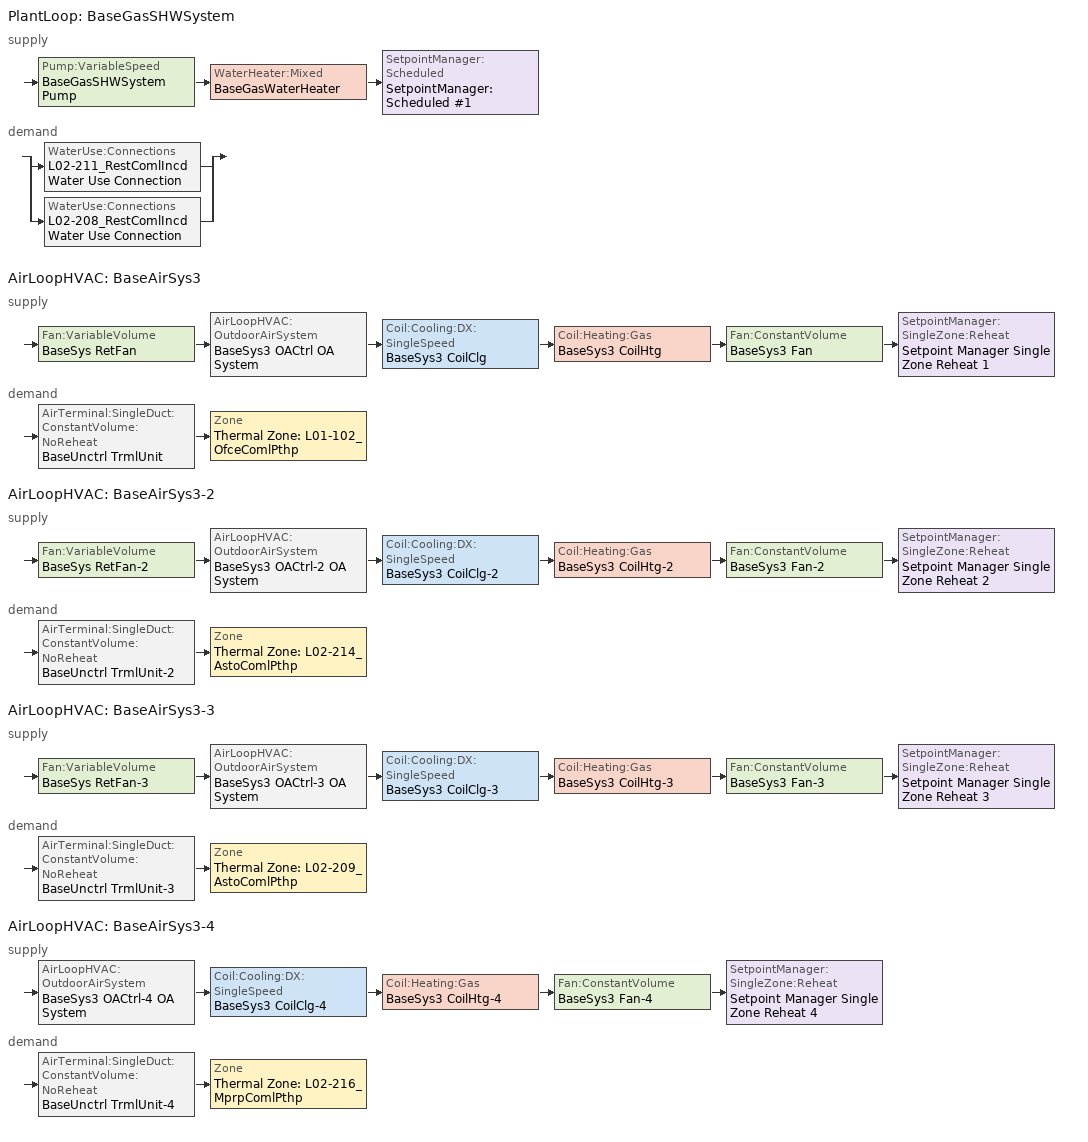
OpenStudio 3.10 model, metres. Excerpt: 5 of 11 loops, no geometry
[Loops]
PlantLoop 'BaseGasSHWSystem'
 supply: Pump:VariableSpeed 'BaseGasSHWSystem Pump' > WaterHeater:Mixed 'BaseGasWaterHeater' > SetpointManager:Scheduled 'SetpointManager:Scheduled #1'
 demand: split
  | WaterUse:Connections 'L02-211_RestComlIncd Water Use Connection'
  | WaterUse:Connections 'L02-208_RestComlIncd Water Use Connection'
AirLoopHVAC 'BaseAirSys3'
 supply: Fan:VariableVolume 'BaseSys RetFan' > AirLoopHVAC:OutdoorAirSystem 'BaseSys3 OACtrl OA System' > Coil:Cooling:DX:SingleSpeed 'BaseSys3 CoilClg' > Coil:Heating:Gas 'BaseSys3 CoilHtg' > Fan:ConstantVolume 'BaseSys3 Fan' > SetpointManager:SingleZone:Reheat 'Setpoint Manager Single Zone Reheat 1'
 demand: AirTerminal:SingleDuct:ConstantVolume:NoReheat 'BaseUnctrl TrmlUnit' > Zone 'Thermal Zone: L01-102_OfceComlPthp'
AirLoopHVAC 'BaseAirSys3-2'
 supply: Fan:VariableVolume 'BaseSys RetFan-2' > AirLoopHVAC:OutdoorAirSystem 'BaseSys3 OACtrl-2 OA System' > Coil:Cooling:DX:SingleSpeed 'BaseSys3 CoilClg-2' > Coil:Heating:Gas 'BaseSys3 CoilHtg-2' > Fan:ConstantVolume 'BaseSys3 Fan-2' > SetpointManager:SingleZone:Reheat 'Setpoint Manager Single Zone Reheat 2'
 demand: AirTerminal:SingleDuct:ConstantVolume:NoReheat 'BaseUnctrl TrmlUnit-2' > Zone 'Thermal Zone: L02-214_AstoComlPthp'
AirLoopHVAC 'BaseAirSys3-3'
 supply: Fan:VariableVolume 'BaseSys RetFan-3' > AirLoopHVAC:OutdoorAirSystem 'BaseSys3 OACtrl-3 OA System' > Coil:Cooling:DX:SingleSpeed 'BaseSys3 CoilClg-3' > Coil:Heating:Gas 'BaseSys3 CoilHtg-3' > Fan:ConstantVolume 'BaseSys3 Fan-3' > SetpointManager:SingleZone:Reheat 'Setpoint Manager Single Zone Reheat 3'
 demand: AirTerminal:SingleDuct:ConstantVolume:NoReheat 'BaseUnctrl TrmlUnit-3' > Zone 'Thermal Zone: L02-209_AstoComlPthp'
AirLoopHVAC 'BaseAirSys3-4'
 supply: AirLoopHVAC:OutdoorAirSystem 'BaseSys3 OACtrl-4 OA System' > Coil:Cooling:DX:SingleSpeed 'BaseSys3 CoilClg-4' > Coil:Heating:Gas 'BaseSys3 CoilHtg-4' > Fan:ConstantVolume 'BaseSys3 Fan-4' > SetpointManager:SingleZone:Reheat 'Setpoint Manager Single Zone Reheat 4'
 demand: AirTerminal:SingleDuct:ConstantVolume:NoReheat 'BaseUnctrl TrmlUnit-4' > Zone 'Thermal Zone: L02-216_MprpComlPthp'
[Sizing:Zone] Zone Cooling Design Supply Air Temperature Input Method=TemperatureDifference; Zone Cooling Design Supply Air Temperature {C}=14; Zone Cooling Design Supply Air Temperature Difference {deltaC}=11.1111; Zone Heating Design Supply Air Temperature Input Method=TemperatureDifference; Zone Heating Design Supply Air Temperature {C}=40; Zone Heating Design Supply Air Temperature Difference {deltaC}=11.1111; Zone Cooling Design Supply Air Humidity Ratio {kg-H2O/kg-air}=0.0085; Zone Heating Design Supply Air Humidity Ratio {kg-H2O/kg-air}=0.008; Zone Heating Sizing Factor=1; Zone Cooling Sizing Factor=1; Cooling Design Air Flow Method=DesignDay; Cooling Minimum Air Flow per Zone Floor Area {m3/s-m2}=0; Cooling Minimum Air Flow {m3/s}=0; Cooling Minimum Air Flow Fraction=0; Heating Design Air Flow Method=DesignDay; Heating Maximum Air Flow per Zone Floor Area {m3/s-m2}=0; Heating Maximum Air Flow {m3/s}=0; Heating Maximum Air Flow Fraction=0; Account for Dedicated Outdoor Air System=No; Dedicated Outdoor Air System Control Strategy=NeutralSupplyAir; Dedicated Outdoor Air Low Setpoint Temperature for Design {C}=autosize; Dedicated Outdoor Air High Setpoint Temperature for Design {C}=autosize; Zone Load Sizing Method=Sensible Load Only No Latent Load; Zone Latent Cooling Design Supply Air Humidity Ratio Input Method=HumidityRatioDifference; Zone Cooling Design Supply Air Humidity Ratio Difference {kgWater/kgDryAir}=0.005; Zone Latent Heating Design Supply Air Humidity Ratio Input Method=HumidityRatioDifference; Zone Humidification Design Supply Air Humidity Ratio Difference {kgWater/kgDryAir}=0.005; Sizing Option=Coincident
Thermal Zone: L01-102_OfceComlPthp; Thermal Zone: L02-214_AstoComlPthp; Thermal Zone: L02-209_AstoComlPthp; Thermal Zone: L02-216_MprpComlPthp
[Zone equipment]
Thermal Zone: L01-102_OfceComlPthp: BaseUnctrl TrmlUnit
Thermal Zone: L02-214_AstoComlPthp: BaseUnctrl TrmlUnit-2
Thermal Zone: L02-209_AstoComlPthp: BaseUnctrl TrmlUnit-3
Thermal Zone: L02-216_MprpComlPthp: BaseUnctrl TrmlUnit-4
[PlantLoop]
BaseGasSHWSystem: Glycol Concentration=0; Plant Loop Volume {m3}=Autocalculate; Load Distribution Scheme=Optimal
[Sizing:Plant]
BaseGasSHWSystem: Loop Type=Heating; Design Loop Exit Temperature {C}=48.8889; Loop Design Temperature Difference {deltaC}=36.1111; Sizing Option=NonCoincident; Zone Timesteps in Averaging Window=1; Coincident Sizing Factor Mode=None
[WaterHeater:Mixed]
BaseGasWaterHeater: Tank Volume {m3}=0.113562; Setpoint Temperature Schedule=BaseGasWaterHeater Setpoint Temp; Deadband Temperature Difference {deltaC}=2; Maximum Temperature Limit {C}=82.22; Heater Control Type=Cycle; Heater Maximum Capacity {W}=8880.61; Heater Fuel Type=NaturalGas; Heater Thermal Efficiency=0.8; Off Cycle Parasitic Fuel Consumption Rate {W}=0; Off Cycle Parasitic Fuel Type=NaturalGas; Off Cycle Parasitic Heat Fraction to Tank=0.8; On Cycle Parasitic Fuel Consumption Rate {W}=0; On Cycle Parasitic Fuel Type=NaturalGas; Ambient Temperature Indicator=Schedule; Ambient Temperature Schedule=BaseGasWaterHeater Ambient Temperature; Off Cycle Loss Coefficient to Ambient Temperature {W/K}=5.4783; On Cycle Loss Coefficient to Ambient Temperature {W/K}=5.4783; Use Side Effectiveness=1; Source Side Effectiveness=1; Use Side Design Flow Rate {m3/s}=autosize; Source Side Design Flow Rate {m3/s}=autosize; Indirect Water Heating Recovery Time {hr}=1.5; Source Side Flow Control Mode=IndirectHeatPrimarySetpoint
[WaterHeater:Sizing]
BaseGasWaterHeater: Design Mode=PeakDraw; Time Storage Can Meet Peak Draw {hr}=0.538503; Time for Tank Recovery {hr}=0; Nominal Tank Volume for Autosizing Plant Connections {m3}=1
[Pump:VariableSpeed]
BaseGasSHWSystem Pump: Rated Pump Head {Pa}=0; Pump Control Type=Intermittent; Skin Loss Radiative Fraction=0.5; Design Power Sizing Method=PowerPerFlowPerPressure; Design Electric Power per Unit Flow Rate {W/(m3/s)}=348701.1; Design Shaft Power per Unit Flow Rate per Unit Head {W-s/m3-Pa}=1.28205; Design Minimum Flow Rate Fraction=0
[SetpointManager:Scheduled]
SetpointManager:Scheduled #1: Control Variable=Temperature; Schedule=BaseGasSHWSystem Supply Temp Schedule; Setpoint Node or NodeList=BaseGasSHWSystem Supply Mixer Outlet Node
[WaterUse:Connections] Drain Water Heat Exchanger Type=None; Drain Water Heat Exchanger Destination=Plant
Name | Water Use Equipment Name 1
L02-211_RestComlIncd Water Use Connection | L02-211_RestComlIncd Water Use Equipment
L02-208_RestComlIncd Water Use Connection | L02-208_RestComlIncd Water Use Equipment
[WaterUse:Equipment:Definition]
Name | Peak Flow Rate {m3/s} | Target Temperature Schedule
L02-211_RestComlIncd Water Use Definition | 9.24403e-06 | L02-211_RestComlIncd Target SHW Temp
L02-208_RestComlIncd Water Use Definition | 1.26635e-06 | L02-208_RestComlIncd Target SHW Temp
[WaterUse:Equipment] Flow Rate Fraction Schedule=GLBHSHW
Name | Water Use Equipment Definition
L02-211_RestComlIncd Water Use Equipment | L02-211_RestComlIncd Water Use Definition
L02-208_RestComlIncd Water Use Equipment | L02-208_RestComlIncd Water Use Definition
[AirLoopHVAC] Availability Schedule=GLBHHVAC
Name | Design Supply Air Flow Rate {m3/s} | Design Return Air Flow Fraction of Supply Air Flow
BaseAirSys3 | 0.491963 | 0.912615
BaseAirSys3-2 | 0.172609 | 0.9
BaseAirSys3-3 | 0.148366 | 0.9
BaseAirSys3-4 | 0.193948 | 1
[Sizing:System] Central Heating Maximum System Air Flow Ratio=1; Preheat Design Temperature {C}=10; Preheat Design Humidity Ratio {kg-H2O/kg-Air}=0; Precool Design Temperature {C}=5.68434e-14; Precool Design Humidity Ratio {kg-H2O/kg-Air}=0; Central Cooling Design Supply Air Temperature {C}=12.7778; Central Heating Design Supply Air Temperature {C}=32.2222; Sizing Option=NonCoincident; 100% Outdoor Air in Cooling=No; 100% Outdoor Air in Heating=No; Central Cooling Design Supply Air Humidity Ratio {kg-H2O/kg-Air}=0.0085; Central Heating Design Supply Air Humidity Ratio {kg-H2O/kg-Air}=0.008; Zone Maximum Outdoor Air Fraction=1; Cooling Supply Air Flow Rate Per Floor Area {m3/s-m2}=0.00996765; Cooling Fraction of Autosized Cooling Supply Air Flow Rate=1; Cooling Supply Air Flow Rate Per Unit Cooling Capacity {m3/s-W}=3.94755e-05; Heating Supply Air Flow Rate Per Floor Area {m3/s-m2}=0.00996765; Heating Fraction of Autosized Heating Supply Air Flow Rate=1; Heating Fraction of Autosized Cooling Supply Air Flow Rate=1; Heating Supply Air Flow Rate Per Unit Heating Capacity {m3/s-W}=3.15882e-05; Cooling Design Capacity Method=CoolingDesignCapacity; Cooling Design Capacity {W}=autosize; Cooling Design Capacity Per Floor Area {W/m2}=234.7; Fraction of Autosized Cooling Design Capacity=1; Heating Design Capacity Method=HeatingDesignCapacity; Heating Design Capacity {W}=autosize; Heating Design Capacity Per Floor Area {W/m2}=157; Fraction of Autosized Heating Design Capacity=1; Central Cooling Capacity Control Method=OnOff; Occupant Diversity=autosize
BaseAirSys3; BaseAirSys3-2; BaseAirSys3-3; BaseAirSys3-4
[Fan:ConstantVolume] Availability Schedule=Always On Discrete; Fan Total Efficiency=0.53625; Motor Efficiency=0.825; Motor In Airstream Fraction=1
Name | Pressure Rise {Pa} | Maximum Flow Rate {m3/s}
BaseSys3 Fan | 509.125 | 0.491963
BaseSys3 Fan-2 | 561.364 | 0.172609
BaseSys3 Fan-3 | 570.777 | 0.148366
BaseSys3 Fan-4 | 965.748 | 0.193948
[Coil:Heating:Gas] Availability Schedule=Always On Discrete; Gas Burner Efficiency=0.800031; On Cycle Parasitic Electric Load {W}=0; Part Load Fraction Correlation Curve=CoilHtgFurnFIRRatio_fQRatio; Off Cycle Parasitic Gas Load {W}=0
Name | Nominal Capacity {W}
BaseSys3 CoilHtg | 10073.5
BaseSys3 CoilHtg-2 | 4409.69
BaseSys3 CoilHtg-3 | 4028.41
BaseSys3 CoilHtg-4 | 4323.97
[Coil:Cooling:DX:SingleSpeed] Availability Schedule=Always On Discrete; Rated Sensible Heat Ratio=autosize; Rated COP {W/W}=3; Rated Evaporator Fan Power Per Volume Flow Rate 2017 {W/(m3/s)}=773.3; Rated Evaporator Fan Power Per Volume Flow Rate 2023 {W/(m3/s)}=934.4; Total Cooling Capacity Function of Temperature Curve=CoilClgDXQRatio_fTwbToadbSI; Total Cooling Capacity Function of Flow Fraction Curve=CoilClgDXSnglQRatio_fCFMRatio; Energy Input Ratio Function of Temperature Curve=CoilClgDXStdSEER13EIR_fTwbToadbSI; Energy Input Ratio Function of Flow Fraction Curve=CoilClgDXSnglEIRRatio_fCFMRatio; Part Load Fraction Correlation Curve=CoilClgDXSEEREIRRatio_fQFrac; Minimum Outdoor Dry-Bulb Temperature for Compressor Operation {C}=-25; Nominal Time for Condensate Removal to Begin {s}=0; Ratio of Initial Moisture Evaporation Rate and Steady State Latent Capacity=0; Maximum Cycling Rate {cycles/hr}=0; Latent Capacity Time Constant {s}=0; Condenser Type=AirCooled; Evaporative Condenser Effectiveness=0.9; Evaporative Condenser Air Flow Rate {m3/s}=autosize; Evaporative Condenser Pump Rated Power Consumption {W}=autosize; Crankcase Heater Capacity {W}=0; Maximum Outdoor Dry-Bulb Temperature for Crankcase Heater Operation {C}=10; Basin Heater Capacity {W/K}=0; Basin Heater Setpoint Temperature {C}=2
Name | Rated Total Cooling Capacity {W} | Rated Air Flow Rate {m3/s}
BaseSys3 CoilClg | 9902.84 | 0.491963
BaseSys3 CoilClg-2 | 3493.82 | 0.172609
BaseSys3 CoilClg-3 | 3006.09 | 0.148366
BaseSys3 CoilClg-4 | 4093.85 | 0.193948
[Controller:OutdoorAir] Minimum Outdoor Air Flow Rate {m3/s}=0; Maximum Outdoor Air Flow Rate {m3/s}=Autosize; Economizer Control Type=FixedDryBulb; Economizer Control Action Type=ModulateFlow; Economizer Maximum Limit Dry-Bulb Temperature {C}=23.8889; Economizer Maximum Limit Enthalpy {J/kg}=116300; Lockout Type=NoLockout; Minimum Limit Type=FixedMinimum; High Humidity Control=No; High Humidity Outdoor Air Flow Ratio=1; Control High Indoor Humidity Based on Outdoor Humidity Ratio=Yes; Heat Recovery Bypass Control Type=BypassWhenWithinEconomizerLimits; Economizer Operation Staging=InterlockedWithMechanicalCooling
Name | Minimum Outdoor Air Schedule | Maximum Fraction of Outdoor Air Schedule | Controller Mechanical Ventilation
BaseSys3 OACtrl | BaseSys3 OACtrl Schedule | BaseSys3 OACtrl Max OA Schedule | BaseSys3 OACtrl Mech Vent Controller
BaseSys3 OACtrl-2 | BaseSys3 OACtrl-2 Schedule | BaseSys3 OACtrl-2 Max OA Schedule | BaseSys3 OACtrl-2 Mech Vent Controller
BaseSys3 OACtrl-3 | BaseSys3 OACtrl-3 Schedule | BaseSys3 OACtrl-3 Max OA Schedule | BaseSys3 OACtrl-3 Mech Vent Controller
BaseSys3 OACtrl-4 | BaseSys3 OACtrl-4 Schedule | BaseSys3 OACtrl-4 Max OA Schedule | BaseSys3 OACtrl-4 Mech Vent Controller
[Controller:MechanicalVentilation] Availability Schedule=Always On Discrete
Name | Demand Controlled Ventilation
BaseSys3 OACtrl Mech Vent Controller; BaseSys3 OACtrl-2 Mech Vent Controller; BaseSys3 OACtrl-3 Mech Vent Controller
BaseSys3 OACtrl-4 Mech Vent Controller | Yes
[AirLoopHVAC:OutdoorAirSystem]
Name | Controller
BaseSys3 OACtrl OA System | BaseSys3 OACtrl
BaseSys3 OACtrl-2 OA System | BaseSys3 OACtrl-2
BaseSys3 OACtrl-3 OA System | BaseSys3 OACtrl-3
BaseSys3 OACtrl-4 OA System | BaseSys3 OACtrl-4
[Fan:VariableVolume] Availability Schedule=Always On Discrete; Fan Total Efficiency=0.53625; Fan Power Minimum Flow Rate Input Method=FixedFlowRate; Fan Power Minimum Flow Fraction=0; Fan Power Minimum Air Flow Rate {m3/s}=0; Motor Efficiency=0.825; Motor In Airstream Fraction=1; Fan Power Coefficient 1=0.0013; Fan Power Coefficient 2=0.147; Fan Power Coefficient 3=0.9506; Fan Power Coefficient 4=-0.0998; Fan Power Coefficient 5=0
Name | Pressure Rise {Pa} | Maximum Flow Rate {m3/s}
BaseSys RetFan | 500.345 | 0.491963
BaseSys RetFan-2 | 449.317 | 0.172609
BaseSys RetFan-3 | 438.857 | 0.148366
[SetpointManager:SingleZone:Reheat] Minimum Supply Air Temperature {C}=-99; Maximum Supply Air Temperature {C}=99
Name | Control Zone | Setpoint Node or NodeList
Setpoint Manager Single Zone Reheat 1 | Thermal Zone: L01-102_OfceComlPthp | BaseSys3 Fan Outlet Node
Setpoint Manager Single Zone Reheat 2 | Thermal Zone: L02-214_AstoComlPthp | BaseSys3 Fan-2 Outlet Node
Setpoint Manager Single Zone Reheat 3 | Thermal Zone: L02-209_AstoComlPthp | BaseSys3 Fan-3 Outlet Node
Setpoint Manager Single Zone Reheat 4 | Thermal Zone: L02-216_MprpComlPthp | BaseSys3 Fan-4 Outlet Node
[AirTerminal:SingleDuct:ConstantVolume:NoReheat] Availability Schedule=Always On Discrete
Name | Maximum Air Flow Rate {m3/s}
BaseUnctrl TrmlUnit | 0.491963
BaseUnctrl TrmlUnit-2 | 0.172609
BaseUnctrl TrmlUnit-3 | 0.148366
BaseUnctrl TrmlUnit-4 | 0.193948
[Curve:Biquadratic]
CoilClgDXQRatio_fTwbToadbSI: Coefficient1 Constant=0.86779; Coefficient2 x=0.014245; Coefficient3 x**2=0.000554; Coefficient4 y=-0.007569; Coefficient5 y**2=3.2e-05; Coefficient6 x*y=-0.000191; Minimum Value of x=13.89; Maximum Value of x=25; Minimum Value of y=23.89; Maximum Value of y=46.11
[Curve:Cubic]
CoilClgDXSEEREIRRatio_fQFrac: Coefficient1 Constant=1; Coefficient2 x=0; Coefficient3 x**2=0; Coefficient4 x**3=0; Minimum Value of x=0.7; Maximum Value of x=1
[Curve:Quadratic]
Name | Coefficient1 Constant | Coefficient2 x | Coefficient3 x**2 | Minimum Value of x | Maximum Value of x | Minimum Curve Output
CoilClgDXSnglQRatio_fCFMRatio | 0.8 | 0.2 | 0 | 0 | 100 | 0.8
CoilClgDXSnglEIRRatio_fCFMRatio | 1.156 | -0.1816 | 0.0256 | 0 | 100
CoilHtgFurnFIRRatio_fQRatio | 0.01861 | 1.09421 | -0.112819 | 0.7 | 1
[Table:MultiVariableLookup]
CoilClgDXStdSEER13EIR_fTwbToadbSI: EvaluateCurveToLimits, BiQuadratic, 1, Temperature, Temperature, Dimensionless, 2, 19.44, 35, 1, 19.44, 27.78, 0.78414, 19.44, 43.33, 1.21791, 13.89, 35, 1.16301, 13.89, 27.78, 0.916875, 13.89, 43.33, 1.41138, 25, 35, 0.884805, 25, 27.78, 0.690413, 25, 43.33, 1.08116
[Schedule:Day]
GLBHWinSHWWD; GLBHWinSHWFri; GLBHWinSHWSat: 1, 0, 0.04, 2, 0, 0.04, 3, 0, 0.04, 4, 0, 0.05, 5, 0, 0.05, 6, 0, 0.05, 7, 0, 0.05, 8, 0, 0.05, 9, 0, 0.05, 10, 0, 0.05, 11, 0, 0.05, 12, 0, 0.05, 13, 0, 0.08, 14, 0, 0.15, 15, 0, 0.26, 16, 0, 0.35, 17, 0, 0.35, 18, 0, 0.35, 19, 0, 0.35, 20, 0, 0.26, 21, 0, 0.14, 22, 0, 0.05, 23, 0, 0.04, 24, 0, 0.04
GLBHWinSHWSun: 1, 0, 0.04, 2, 0, 0.04, 3, 0, 0.04, 4, 0, 0.05, 5, 0, 0.05, 6, 0, 0.05, 7, 0, 0.05, 8, 0, 0.05, 9, 0, 0.05, 10, 0, 0.05, 11, 0, 0.05, 12, 0, 0.05, 13, 0, 0.05, 14, 0, 0.05, 15, 0, 0.05, 16, 0, 0.05, 17, 0, 0.05, 18, 0, 0.05, 19, 0, 0.05, 20, 0, 0.05, 21, 0, 0.05, 22, 0, 0.05, 23, 0, 0.04, 24, 0, 0.04
GLBHSpFaSHWWD; GLBHSpFaSHWFri: 1, 0, 0.04, 2, 0, 0.04, 3, 0, 0.04, 4, 0, 0.05, 5, 0, 0.26, 6, 0, 0.35, 7, 0, 0.35, 8, 0, 0.35, 9, 0, 0.35, 10, 0, 0.35, 11, 0, 0.35, 12, 0, 0.35, 13, 0, 0.35, 14, 0, 0.35, 15, 0, 0.35, 16, 0, 0.35, 17, 0, 0.35, 18, 0, 0.26, 19, 0, 0.15, 20, 0, 0.08, 21, 0, 0.05, 22, 0, 0.05, 23, 0, 0.04, 24, 0, 0.04
GLBHSpFaSHWSat; GLBHSpFaSHWSun: 1, 0, 0.04, 2, 0, 0.04, 3, 0, 0.04, 4, 0, 0.05, 5, 0, 0.08, 6, 0, 0.15, 7, 0, 0.26, 8, 0, 0.35, 9, 0, 0.35, 10, 0, 0.26, 11, 0, 0.15, 12, 0, 0.08, 13, 0, 0.05, 14, 0, 0.05, 15, 0, 0.05, 16, 0, 0.05, 17, 0, 0.05, 18, 0, 0.05, 19, 0, 0.05, 20, 0, 0.05, 21, 0, 0.05, 22, 0, 0.05, 23, 0, 0.04, 24, 0, 0.04
GLBHSumSHWWD: 1, 0, 0.04, 2, 0, 0.04, 3, 0, 0.04, 4, 0, 0.05, 5, 0, 0.26, 6, 0, 0.35, 7, 0, 0.35, 8, 0, 0.35, 9, 0, 0.35, 10, 0, 0.35, 11, 0, 0.35, 12, 0, 0.35, 13, 0, 0.35, 14, 0, 0.35, 15, 0, 0.35, 16, 0, 0.35, 17, 0, 0.35, 18, 0, 0.35, 19, 0, 0.35, 20, 0, 0.26, 21, 0, 0.14, 22, 0, 0.05, 23, 0, 0.04, 24, 0, 0.04
GLBHSumSHWFri: 1, 0, 0.04, 2, 0, 0.04, 3, 0, 0.04, 4, 0, 0.05, 5, 0, 0.26, 6, 0, 0.35, 7, 0, 0.35, 8, 0, 0.35, 9, 0, 0.35, 10, 0, 0.35, 11, 0, 0.35, 12, 0, 0.35, 13, 0, 0.35, 14, 0, 0.35, 15, 0, 0.35, 16, 0, 0.35, 17, 0, 0.35, 18, 0, 0.26, 19, 0, 0.14, 20, 0, 0.05, 21, 0, 0.05, 22, 0, 0.05, 23, 0, 0.04, 24, 0, 0.04
GLBHSumSHWSat; GLBHSumSHWSun: 1, 0, 0.04, 2, 0, 0.04, 3, 0, 0.04, 4, 0, 0.05, 5, 0, 0.08, 6, 0, 0.15, 7, 0, 0.26, 8, 0, 0.35, 9, 0, 0.35, 10, 0, 0.35, 11, 0, 0.35, 12, 0, 0.26, 13, 0, 0.15, 14, 0, 0.08, 15, 0, 0.05, 16, 0, 0.05, 17, 0, 0.05, 18, 0, 0.05, 19, 0, 0.05, 20, 0, 0.05, 21, 0, 0.05, 22, 0, 0.05, 23, 0, 0.04, 24, 0, 0.04
GLBHWinHVACWD; GLBHWinHVACFri; GLBHWinHVACSat; BaseSys3 OACtrl Schedule Week 1 Monday; BaseSys3 OACtrl Schedule Week 1 Tuesday; BaseSys3 OACtrl Schedule Week 1 Wednesday; BaseSys3 OACtrl Schedule Week 1 Thursday; BaseSys3 OACtrl Schedule Week 1 Friday; BaseSys3 OACtrl Schedule Week 1 Saturday; BaseSys3 OACtrl Schedule Week 5 Monday; BaseSys3 OACtrl Schedule Week 5 Tuesday; BaseSys3 OACtrl Schedule Week 5 Wednesday; BaseSys3 OACtrl Schedule Week 5 Thursday; BaseSys3 OACtrl Schedule Week 5 Friday; BaseSys3 OACtrl Schedule Week 5 Saturday; BaseSys3 OACtrl-2 Schedule Week 1 Monday; BaseSys3 OACtrl-2 Schedule Week 1 Tuesday; BaseSys3 OACtrl-2 Schedule Week 1 Wednesday; BaseSys3 OACtrl-2 Schedule Week 1 Thursday; BaseSys3 OACtrl-2 Schedule Week 1 Friday; BaseSys3 OACtrl-2 Schedule Week 1 Saturday; BaseSys3 OACtrl-2 Schedule Week 5 Monday; BaseSys3 OACtrl-2 Schedule Week 5 Tuesday; BaseSys3 OACtrl-2 Schedule Week 5 Wednesday; BaseSys3 OACtrl-2 Schedule Week 5 Thursday; BaseSys3 OACtrl-2 Schedule Week 5 Friday; BaseSys3 OACtrl-2 Schedule Week 5 Saturday; BaseSys3 OACtrl-3 Schedule Week 1 Monday; BaseSys3 OACtrl-3 Schedule Week 1 Tuesday; BaseSys3 OACtrl-3 Schedule Week 1 Wednesday; BaseSys3 OACtrl-3 Schedule Week 1 Thursday; BaseSys3 OACtrl-3 Schedule Week 1 Friday; BaseSys3 OACtrl-3 Schedule Week 1 Saturday; BaseSys3 OACtrl-3 Schedule Week 5 Monday; BaseSys3 OACtrl-3 Schedule Week 5 Tuesday; BaseSys3 OACtrl-3 Schedule Week 5 Wednesday; BaseSys3 OACtrl-3 Schedule Week 5 Thursday; BaseSys3 OACtrl-3 Schedule Week 5 Friday; BaseSys3 OACtrl-3 Schedule Week 5 Saturday; BaseSys3 OACtrl-4 Schedule Week 1 Monday; BaseSys3 OACtrl-4 Schedule Week 1 Tuesday; BaseSys3 OACtrl-4 Schedule Week 1 Wednesday; BaseSys3 OACtrl-4 Schedule Week 1 Thursday; BaseSys3 OACtrl-4 Schedule Week 1 Friday; BaseSys3 OACtrl-4 Schedule Week 1 Saturday; BaseSys3 OACtrl-4 Schedule Week 5 Monday; BaseSys3 OACtrl-4 Schedule Week 5 Tuesday; BaseSys3 OACtrl-4 Schedule Week 5 Wednesday; BaseSys3 OACtrl-4 Schedule Week 5 Thursday; BaseSys3 OACtrl-4 Schedule Week 5 Friday; BaseSys3 OACtrl-4 Schedule Week 5 Saturday: 1, 0, 0, 2, 0, 0, 3, 0, 0, 4, 0, 0, 5, 0, 0, 6, 0, 0, 7, 0, 0, 8, 0, 0, 9, 0, 0, 10, 0, 0, 11, 0, 0, 12, 0, 0, 13, 0, 0, 14, 0, 1, 15, 0, 1, 16, 0, 1, 17, 0, 1, 18, 0, 1, 19, 0, 1, 20, 0, 1, 21, 0, 0, 22, 0, 0, 23, 0, 0, 24, 0, 0
GLBHWinHVACSun; OffDay; BaseSys3 OACtrl Schedule Week 1 Sunday; BaseSys3 OACtrl Schedule Week 1 Holiday; BaseSys3 OACtrl Schedule Week 1 Custom 1; BaseSys3 OACtrl Schedule Week 1 Custom 2; BaseSys3 OACtrl Schedule Week 5 Sunday; BaseSys3 OACtrl Schedule Week 5 Holiday; BaseSys3 OACtrl Schedule Week 5 Custom 1; BaseSys3 OACtrl Schedule Week 5 Custom 2; BaseSys3 OACtrl-2 Schedule Week 1 Sunday; BaseSys3 OACtrl-2 Schedule Week 1 Holiday; BaseSys3 OACtrl-2 Schedule Week 1 Custom 1; BaseSys3 OACtrl-2 Schedule Week 1 Custom 2; BaseSys3 OACtrl-2 Schedule Week 5 Sunday; BaseSys3 OACtrl-2 Schedule Week 5 Holiday; BaseSys3 OACtrl-2 Schedule Week 5 Custom 1; BaseSys3 OACtrl-2 Schedule Week 5 Custom 2; BaseSys3 OACtrl-3 Schedule Week 1 Sunday; BaseSys3 OACtrl-3 Schedule Week 1 Holiday; BaseSys3 OACtrl-3 Schedule Week 1 Custom 1; BaseSys3 OACtrl-3 Schedule Week 1 Custom 2; BaseSys3 OACtrl-3 Schedule Week 5 Sunday; BaseSys3 OACtrl-3 Schedule Week 5 Holiday; BaseSys3 OACtrl-3 Schedule Week 5 Custom 1; BaseSys3 OACtrl-3 Schedule Week 5 Custom 2; BaseSys3 OACtrl-4 Schedule Week 1 Sunday; BaseSys3 OACtrl-4 Schedule Week 1 Holiday; BaseSys3 OACtrl-4 Schedule Week 1 Custom 1; BaseSys3 OACtrl-4 Schedule Week 1 Custom 2; BaseSys3 OACtrl-4 Schedule Week 5 Sunday; BaseSys3 OACtrl-4 Schedule Week 5 Holiday; BaseSys3 OACtrl-4 Schedule Week 5 Custom 1; BaseSys3 OACtrl-4 Schedule Week 5 Custom 2: 1, 0, 0, 2, 0, 0, 3, 0, 0, 4, 0, 0, 5, 0, 0, 6, 0, 0, 7, 0, 0, 8, 0, 0, 9, 0, 0, 10, 0, 0, 11, 0, 0, 12, 0, 0, 13, 0, 0, 14, 0, 0, 15, 0, 0, 16, 0, 0, 17, 0, 0, 18, 0, 0, 19, 0, 0, 20, 0, 0, 21, 0, 0, 22, 0, 0, 23, 0, 0, 24, 0, 0
GLBHSpFaHVACWD; GLBHSpFaHVACFri; BaseSys3 OACtrl Schedule Week 2 Monday; BaseSys3 OACtrl Schedule Week 2 Tuesday; BaseSys3 OACtrl Schedule Week 2 Wednesday; BaseSys3 OACtrl Schedule Week 2 Thursday; BaseSys3 OACtrl Schedule Week 2 Friday; BaseSys3 OACtrl Schedule Week 4 Monday; BaseSys3 OACtrl Schedule Week 4 Tuesday; BaseSys3 OACtrl Schedule Week 4 Wednesday; BaseSys3 OACtrl Schedule Week 4 Thursday; BaseSys3 OACtrl Schedule Week 4 Friday; BaseSys3 OACtrl-2 Schedule Week 2 Monday; BaseSys3 OACtrl-2 Schedule Week 2 Tuesday; BaseSys3 OACtrl-2 Schedule Week 2 Wednesday; BaseSys3 OACtrl-2 Schedule Week 2 Thursday; BaseSys3 OACtrl-2 Schedule Week 2 Friday; BaseSys3 OACtrl-2 Schedule Week 4 Monday; BaseSys3 OACtrl-2 Schedule Week 4 Tuesday; BaseSys3 OACtrl-2 Schedule Week 4 Wednesday; BaseSys3 OACtrl-2 Schedule Week 4 Thursday; BaseSys3 OACtrl-2 Schedule Week 4 Friday; BaseSys3 OACtrl-3 Schedule Week 2 Monday; BaseSys3 OACtrl-3 Schedule Week 2 Tuesday; BaseSys3 OACtrl-3 Schedule Week 2 Wednesday; BaseSys3 OACtrl-3 Schedule Week 2 Thursday; BaseSys3 OACtrl-3 Schedule Week 2 Friday; BaseSys3 OACtrl-3 Schedule Week 4 Monday; BaseSys3 OACtrl-3 Schedule Week 4 Tuesday; BaseSys3 OACtrl-3 Schedule Week 4 Wednesday; BaseSys3 OACtrl-3 Schedule Week 4 Thursday; BaseSys3 OACtrl-3 Schedule Week 4 Friday; BaseSys3 OACtrl-4 Schedule Week 2 Monday; BaseSys3 OACtrl-4 Schedule Week 2 Tuesday; BaseSys3 OACtrl-4 Schedule Week 2 Wednesday; BaseSys3 OACtrl-4 Schedule Week 2 Thursday; BaseSys3 OACtrl-4 Schedule Week 2 Friday; BaseSys3 OACtrl-4 Schedule Week 4 Monday; BaseSys3 OACtrl-4 Schedule Week 4 Tuesday; BaseSys3 OACtrl-4 Schedule Week 4 Wednesday; BaseSys3 OACtrl-4 Schedule Week 4 Thursday; BaseSys3 OACtrl-4 Schedule Week 4 Friday: 1, 0, 0, 2, 0, 0, 3, 0, 0, 4, 0, 0, 5, 0, 1, 6, 0, 1, 7, 0, 1, 8, 0, 1, 9, 0, 1, 10, 0, 1, 11, 0, 1, 12, 0, 1, 13, 0, 1, 14, 0, 1, 15, 0, 1, 16, 0, 1, 17, 0, 1, 18, 0, 1, 19, 0, 1, 20, 0, 0, 21, 0, 0, 22, 0, 0, 23, 0, 0, 24, 0, 0
GLBHSpFaHVACSat; GLBHSpFaHVACSun; BaseSys3 OACtrl Schedule Week 2 Sunday; BaseSys3 OACtrl Schedule Week 2 Saturday; BaseSys3 OACtrl Schedule Week 2 Holiday; BaseSys3 OACtrl Schedule Week 2 Custom 1; BaseSys3 OACtrl Schedule Week 2 Custom 2; BaseSys3 OACtrl Schedule Week 4 Sunday; BaseSys3 OACtrl Schedule Week 4 Saturday; BaseSys3 OACtrl Schedule Week 4 Holiday; BaseSys3 OACtrl Schedule Week 4 Custom 1; BaseSys3 OACtrl Schedule Week 4 Custom 2; BaseSys3 OACtrl-2 Schedule Week 2 Sunday; BaseSys3 OACtrl-2 Schedule Week 2 Saturday; BaseSys3 OACtrl-2 Schedule Week 2 Holiday; BaseSys3 OACtrl-2 Schedule Week 2 Custom 1; BaseSys3 OACtrl-2 Schedule Week 2 Custom 2; BaseSys3 OACtrl-2 Schedule Week 4 Sunday; BaseSys3 OACtrl-2 Schedule Week 4 Saturday; BaseSys3 OACtrl-2 Schedule Week 4 Holiday; BaseSys3 OACtrl-2 Schedule Week 4 Custom 1; BaseSys3 OACtrl-2 Schedule Week 4 Custom 2; BaseSys3 OACtrl-3 Schedule Week 2 Sunday; BaseSys3 OACtrl-3 Schedule Week 2 Saturday; BaseSys3 OACtrl-3 Schedule Week 2 Holiday; BaseSys3 OACtrl-3 Schedule Week 2 Custom 1; BaseSys3 OACtrl-3 Schedule Week 2 Custom 2; BaseSys3 OACtrl-3 Schedule Week 4 Sunday; BaseSys3 OACtrl-3 Schedule Week 4 Saturday; BaseSys3 OACtrl-3 Schedule Week 4 Holiday; BaseSys3 OACtrl-3 Schedule Week 4 Custom 1; BaseSys3 OACtrl-3 Schedule Week 4 Custom 2; BaseSys3 OACtrl-4 Schedule Week 2 Sunday; BaseSys3 OACtrl-4 Schedule Week 2 Saturday; BaseSys3 OACtrl-4 Schedule Week 2 Holiday; BaseSys3 OACtrl-4 Schedule Week 2 Custom 1; BaseSys3 OACtrl-4 Schedule Week 2 Custom 2; BaseSys3 OACtrl-4 Schedule Week 4 Sunday; BaseSys3 OACtrl-4 Schedule Week 4 Saturday; BaseSys3 OACtrl-4 Schedule Week 4 Holiday; BaseSys3 OACtrl-4 Schedule Week 4 Custom 1; BaseSys3 OACtrl-4 Schedule Week 4 Custom 2: 1, 0, 0, 2, 0, 0, 3, 0, 0, 4, 0, 0, 5, 0, 0, 6, 0, 1, 7, 0, 1, 8, 0, 1, 9, 0, 1, 10, 0, 1, 11, 0, 1, 12, 0, 0, 13, 0, 0, 14, 0, 0, 15, 0, 0, 16, 0, 0, 17, 0, 0, 18, 0, 0, 19, 0, 0, 20, 0, 0, 21, 0, 0, 22, 0, 0, 23, 0, 0, 24, 0, 0
GLBHSumHVACWD; BaseSys3 OACtrl Schedule Week 3 Monday; BaseSys3 OACtrl Schedule Week 3 Tuesday; BaseSys3 OACtrl Schedule Week 3 Wednesday; BaseSys3 OACtrl Schedule Week 3 Thursday; BaseSys3 OACtrl-2 Schedule Week 3 Monday; BaseSys3 OACtrl-2 Schedule Week 3 Tuesday; BaseSys3 OACtrl-2 Schedule Week 3 Wednesday; BaseSys3 OACtrl-2 Schedule Week 3 Thursday; BaseSys3 OACtrl-3 Schedule Week 3 Monday; BaseSys3 OACtrl-3 Schedule Week 3 Tuesday; BaseSys3 OACtrl-3 Schedule Week 3 Wednesday; BaseSys3 OACtrl-3 Schedule Week 3 Thursday; BaseSys3 OACtrl-4 Schedule Week 3 Monday; BaseSys3 OACtrl-4 Schedule Week 3 Tuesday; BaseSys3 OACtrl-4 Schedule Week 3 Wednesday; BaseSys3 OACtrl-4 Schedule Week 3 Thursday: 1, 0, 0, 2, 0, 0, 3, 0, 0, 4, 0, 0, 5, 0, 1, 6, 0, 1, 7, 0, 1, 8, 0, 1, 9, 0, 1, 10, 0, 1, 11, 0, 1, 12, 0, 1, 13, 0, 1, 14, 0, 1, 15, 0, 1, 16, 0, 1, 17, 0, 1, 18, 0, 1, 19, 0, 1, 20, 0, 1, 21, 0, 0, 22, 0, 0, 23, 0, 0, 24, 0, 0
GLBHSumHVACFri; BaseSys3 OACtrl Schedule Week 3 Friday; BaseSys3 OACtrl-2 Schedule Week 3 Friday; BaseSys3 OACtrl-3 Schedule Week 3 Friday; BaseSys3 OACtrl-4 Schedule Week 3 Friday: 1, 0, 0, 2, 0, 0, 3, 0, 0, 4, 0, 0, 5, 0, 1, 6, 0, 1, 7, 0, 1, 8, 0, 1, 9, 0, 1, 10, 0, 1, 11, 0, 1, 12, 0, 1, 13, 0, 1, 14, 0, 1, 15, 0, 1, 16, 0, 1, 17, 0, 1, 18, 0, 1, 19, 0, 0, 20, 0, 0, 21, 0, 0, 22, 0, 0, 23, 0, 0, 24, 0, 0
GLBHSumHVACSat; GLBHSumHVACSun; BaseSys3 OACtrl Schedule Week 3 Sunday; BaseSys3 OACtrl Schedule Week 3 Saturday; BaseSys3 OACtrl Schedule Week 3 Holiday; BaseSys3 OACtrl Schedule Week 3 Custom 1; BaseSys3 OACtrl Schedule Week 3 Custom 2; BaseSys3 OACtrl-2 Schedule Week 3 Sunday; BaseSys3 OACtrl-2 Schedule Week 3 Saturday; BaseSys3 OACtrl-2 Schedule Week 3 Holiday; BaseSys3 OACtrl-2 Schedule Week 3 Custom 1; BaseSys3 OACtrl-2 Schedule Week 3 Custom 2; BaseSys3 OACtrl-3 Schedule Week 3 Sunday; BaseSys3 OACtrl-3 Schedule Week 3 Saturday; BaseSys3 OACtrl-3 Schedule Week 3 Holiday; BaseSys3 OACtrl-3 Schedule Week 3 Custom 1; BaseSys3 OACtrl-3 Schedule Week 3 Custom 2; BaseSys3 OACtrl-4 Schedule Week 3 Sunday; BaseSys3 OACtrl-4 Schedule Week 3 Saturday; BaseSys3 OACtrl-4 Schedule Week 3 Holiday; BaseSys3 OACtrl-4 Schedule Week 3 Custom 1; BaseSys3 OACtrl-4 Schedule Week 3 Custom 2: 1, 0, 0, 2, 0, 0, 3, 0, 0, 4, 0, 0, 5, 0, 0, 6, 0, 1, 7, 0, 1, 8, 0, 1, 9, 0, 1, 10, 0, 1, 11, 0, 1, 12, 0, 1, 13, 0, 1, 14, 0, 0, 15, 0, 0, 16, 0, 0, 17, 0, 0, 18, 0, 0, 19, 0, 0, 20, 0, 0, 21, 0, 0, 22, 0, 0, 23, 0, 0, 24, 0, 0
OnDay; AllOnHVACAvailDay; BaseSys3 OACtrl Schedule Week 1 Summer; BaseSys3 OACtrl Schedule Week 1 Winter; BaseSys3 OACtrl Schedule Week 2 Summer; BaseSys3 OACtrl Schedule Week 2 Winter; BaseSys3 OACtrl Schedule Week 3 Summer; BaseSys3 OACtrl Schedule Week 3 Winter; BaseSys3 OACtrl Schedule Week 4 Summer; BaseSys3 OACtrl Schedule Week 4 Winter; BaseSys3 OACtrl Schedule Week 5 Summer; BaseSys3 OACtrl Schedule Week 5 Winter; BaseSys3 OACtrl-2 Schedule Week 1 Summer; BaseSys3 OACtrl-2 Schedule Week 1 Winter; BaseSys3 OACtrl-2 Schedule Week 2 Summer; BaseSys3 OACtrl-2 Schedule Week 2 Winter; BaseSys3 OACtrl-2 Schedule Week 3 Summer; BaseSys3 OACtrl-2 Schedule Week 3 Winter; BaseSys3 OACtrl-2 Schedule Week 4 Summer; BaseSys3 OACtrl-2 Schedule Week 4 Winter; BaseSys3 OACtrl-2 Schedule Week 5 Summer; BaseSys3 OACtrl-2 Schedule Week 5 Winter; BaseSys3 OACtrl-3 Schedule Week 1 Summer; BaseSys3 OACtrl-3 Schedule Week 1 Winter; BaseSys3 OACtrl-3 Schedule Week 2 Summer; BaseSys3 OACtrl-3 Schedule Week 2 Winter; BaseSys3 OACtrl-3 Schedule Week 3 Summer; BaseSys3 OACtrl-3 Schedule Week 3 Winter; BaseSys3 OACtrl-3 Schedule Week 4 Summer; BaseSys3 OACtrl-3 Schedule Week 4 Winter; BaseSys3 OACtrl-3 Schedule Week 5 Summer; BaseSys3 OACtrl-3 Schedule Week 5 Winter; BaseSys3 OACtrl-4 Schedule Week 1 Summer; BaseSys3 OACtrl-4 Schedule Week 1 Winter; BaseSys3 OACtrl-4 Schedule Week 2 Summer; BaseSys3 OACtrl-4 Schedule Week 2 Winter; BaseSys3 OACtrl-4 Schedule Week 3 Summer; BaseSys3 OACtrl-4 Schedule Week 3 Winter; BaseSys3 OACtrl-4 Schedule Week 4 Summer; BaseSys3 OACtrl-4 Schedule Week 4 Winter; BaseSys3 OACtrl-4 Schedule Week 5 Summer; BaseSys3 OACtrl-4 Schedule Week 5 Winter: 1, 0, 1, 2, 0, 1, 3, 0, 1, 4, 0, 1, 5, 0, 1, 6, 0, 1, 7, 0, 1, 8, 0, 1, 9, 0, 1, 10, 0, 1, 11, 0, 1, 12, 0, 1, 13, 0, 1, 14, 0, 1, 15, 0, 1, 16, 0, 1, 17, 0, 1, 18, 0, 1, 19, 0, 1, 20, 0, 1, 21, 0, 1, 22, 0, 1, 23, 0, 1, 24, 0, 1
BaseGasWaterHeater Ambient Temperature Day Schedule: 24, 0, 20
BaseGasWaterHeater Setpoint Temp Day Schedule; BaseGasSHWSystem Supply Temp Schedule Day Schedule; L02-211_RestComlIncd Target SHW Temp Default Day; L02-208_RestComlIncd Target SHW Temp Default Day: 24, 0, 48.8889
BaseSys3 OACtrl Max OA Schedule Day Schedule; BaseSys3 OACtrl-2 Max OA Schedule Day Schedule; BaseSys3 OACtrl-3 Max OA Schedule Day Schedule; BaseSys3 OACtrl-4 Max OA Schedule Day Schedule: 24, 0, 0.9
[Schedule:Week]
GLBHWinSHWWk: GLBHWinSHWSun, GLBHWinSHWWD, GLBHWinSHWWD, GLBHWinSHWWD, GLBHWinSHWWD, GLBHWinSHWFri, GLBHWinSHWSat, GLBHWinSHWSun, OnDay, OffDay, GLBHWinSHWSun, GLBHWinSHWSun
GLBHSpFaSHWWk: GLBHSpFaSHWSun, GLBHSpFaSHWWD, GLBHSpFaSHWWD, GLBHSpFaSHWWD, GLBHSpFaSHWWD, GLBHSpFaSHWFri, GLBHSpFaSHWSat, GLBHSpFaSHWSun, OnDay, OffDay, GLBHSpFaSHWSun, GLBHSpFaSHWSun
GLBHSumSHWWk: GLBHSumSHWSun, GLBHSumSHWWD, GLBHSumSHWWD, GLBHSumSHWWD, GLBHSumSHWWD, GLBHSumSHWFri, GLBHSumSHWSat, GLBHSumSHWSun, OnDay, OffDay, GLBHSumSHWSun, GLBHSumSHWSun
GLBHWinHVACWk: GLBHWinHVACSun, GLBHWinHVACWD, GLBHWinHVACWD, GLBHWinHVACWD, GLBHWinHVACWD, GLBHWinHVACFri, GLBHWinHVACSat, GLBHWinHVACSun, AllOnHVACAvailDay, AllOnHVACAvailDay, GLBHWinHVACSun, GLBHWinHVACSun
GLBHSpFaHVACWk: GLBHSpFaHVACSun, GLBHSpFaHVACWD, GLBHSpFaHVACWD, GLBHSpFaHVACWD, GLBHSpFaHVACWD, GLBHSpFaHVACFri, GLBHSpFaHVACSat, GLBHSpFaHVACSun, AllOnHVACAvailDay, AllOnHVACAvailDay, GLBHSpFaHVACSun, GLBHSpFaHVACSun
GLBHSumHVACWk: GLBHSumHVACSun, GLBHSumHVACWD, GLBHSumHVACWD, GLBHSumHVACWD, GLBHSumHVACWD, GLBHSumHVACFri, GLBHSumHVACSat, GLBHSumHVACSun, AllOnHVACAvailDay, AllOnHVACAvailDay, GLBHSumHVACSun, GLBHSumHVACSun
BaseSys3 OACtrl Schedule Week 1: BaseSys3 OACtrl Schedule Week 1 Sunday, BaseSys3 OACtrl Schedule Week 1 Monday, BaseSys3 OACtrl Schedule Week 1 Tuesday, BaseSys3 OACtrl Schedule Week 1 Wednesday, BaseSys3 OACtrl Schedule Week 1 Thursday, BaseSys3 OACtrl Schedule Week 1 Friday, BaseSys3 OACtrl Schedule Week 1 Saturday, BaseSys3 OACtrl Schedule Week 1 Holiday, BaseSys3 OACtrl Schedule Week 1 Summer, BaseSys3 OACtrl Schedule Week 1 Winter, BaseSys3 OACtrl Schedule Week 1 Custom 1, BaseSys3 OACtrl Schedule Week 1 Custom 2
BaseSys3 OACtrl Schedule Week 2: BaseSys3 OACtrl Schedule Week 2 Sunday, BaseSys3 OACtrl Schedule Week 2 Monday, BaseSys3 OACtrl Schedule Week 2 Tuesday, BaseSys3 OACtrl Schedule Week 2 Wednesday, BaseSys3 OACtrl Schedule Week 2 Thursday, BaseSys3 OACtrl Schedule Week 2 Friday, BaseSys3 OACtrl Schedule Week 2 Saturday, BaseSys3 OACtrl Schedule Week 2 Holiday, BaseSys3 OACtrl Schedule Week 2 Summer, BaseSys3 OACtrl Schedule Week 2 Winter, BaseSys3 OACtrl Schedule Week 2 Custom 1, BaseSys3 OACtrl Schedule Week 2 Custom 2
BaseSys3 OACtrl Schedule Week 3: BaseSys3 OACtrl Schedule Week 3 Sunday, BaseSys3 OACtrl Schedule Week 3 Monday, BaseSys3 OACtrl Schedule Week 3 Tuesday, BaseSys3 OACtrl Schedule Week 3 Wednesday, BaseSys3 OACtrl Schedule Week 3 Thursday, BaseSys3 OACtrl Schedule Week 3 Friday, BaseSys3 OACtrl Schedule Week 3 Saturday, BaseSys3 OACtrl Schedule Week 3 Holiday, BaseSys3 OACtrl Schedule Week 3 Summer, BaseSys3 OACtrl Schedule Week 3 Winter, BaseSys3 OACtrl Schedule Week 3 Custom 1, BaseSys3 OACtrl Schedule Week 3 Custom 2
BaseSys3 OACtrl Schedule Week 4: BaseSys3 OACtrl Schedule Week 4 Sunday, BaseSys3 OACtrl Schedule Week 4 Monday, BaseSys3 OACtrl Schedule Week 4 Tuesday, BaseSys3 OACtrl Schedule Week 4 Wednesday, BaseSys3 OACtrl Schedule Week 4 Thursday, BaseSys3 OACtrl Schedule Week 4 Friday, BaseSys3 OACtrl Schedule Week 4 Saturday, BaseSys3 OACtrl Schedule Week 4 Holiday, BaseSys3 OACtrl Schedule Week 4 Summer, BaseSys3 OACtrl Schedule Week 4 Winter, BaseSys3 OACtrl Schedule Week 4 Custom 1, BaseSys3 OACtrl Schedule Week 4 Custom 2
BaseSys3 OACtrl Schedule Week 5: BaseSys3 OACtrl Schedule Week 5 Sunday, BaseSys3 OACtrl Schedule Week 5 Monday, BaseSys3 OACtrl Schedule Week 5 Tuesday, BaseSys3 OACtrl Schedule Week 5 Wednesday, BaseSys3 OACtrl Schedule Week 5 Thursday, BaseSys3 OACtrl Schedule Week 5 Friday, BaseSys3 OACtrl Schedule Week 5 Saturday, BaseSys3 OACtrl Schedule Week 5 Holiday, BaseSys3 OACtrl Schedule Week 5 Summer, BaseSys3 OACtrl Schedule Week 5 Winter, BaseSys3 OACtrl Schedule Week 5 Custom 1, BaseSys3 OACtrl Schedule Week 5 Custom 2
BaseSys3 OACtrl-2 Schedule Week 1: BaseSys3 OACtrl-2 Schedule Week 1 Sunday, BaseSys3 OACtrl-2 Schedule Week 1 Monday, BaseSys3 OACtrl-2 Schedule Week 1 Tuesday, BaseSys3 OACtrl-2 Schedule Week 1 Wednesday, BaseSys3 OACtrl-2 Schedule Week 1 Thursday, BaseSys3 OACtrl-2 Schedule Week 1 Friday, BaseSys3 OACtrl-2 Schedule Week 1 Saturday, BaseSys3 OACtrl-2 Schedule Week 1 Holiday, BaseSys3 OACtrl-2 Schedule Week 1 Summer, BaseSys3 OACtrl-2 Schedule Week 1 Winter, BaseSys3 OACtrl-2 Schedule Week 1 Custom 1, BaseSys3 OACtrl-2 Schedule Week 1 Custom 2
BaseSys3 OACtrl-2 Schedule Week 2: BaseSys3 OACtrl-2 Schedule Week 2 Sunday, BaseSys3 OACtrl-2 Schedule Week 2 Monday, BaseSys3 OACtrl-2 Schedule Week 2 Tuesday, BaseSys3 OACtrl-2 Schedule Week 2 Wednesday, BaseSys3 OACtrl-2 Schedule Week 2 Thursday, BaseSys3 OACtrl-2 Schedule Week 2 Friday, BaseSys3 OACtrl-2 Schedule Week 2 Saturday, BaseSys3 OACtrl-2 Schedule Week 2 Holiday, BaseSys3 OACtrl-2 Schedule Week 2 Summer, BaseSys3 OACtrl-2 Schedule Week 2 Winter, BaseSys3 OACtrl-2 Schedule Week 2 Custom 1, BaseSys3 OACtrl-2 Schedule Week 2 Custom 2
BaseSys3 OACtrl-2 Schedule Week 3: BaseSys3 OACtrl-2 Schedule Week 3 Sunday, BaseSys3 OACtrl-2 Schedule Week 3 Monday, BaseSys3 OACtrl-2 Schedule Week 3 Tuesday, BaseSys3 OACtrl-2 Schedule Week 3 Wednesday, BaseSys3 OACtrl-2 Schedule Week 3 Thursday, BaseSys3 OACtrl-2 Schedule Week 3 Friday, BaseSys3 OACtrl-2 Schedule Week 3 Saturday, BaseSys3 OACtrl-2 Schedule Week 3 Holiday, BaseSys3 OACtrl-2 Schedule Week 3 Summer, BaseSys3 OACtrl-2 Schedule Week 3 Winter, BaseSys3 OACtrl-2 Schedule Week 3 Custom 1, BaseSys3 OACtrl-2 Schedule Week 3 Custom 2
BaseSys3 OACtrl-2 Schedule Week 4: BaseSys3 OACtrl-2 Schedule Week 4 Sunday, BaseSys3 OACtrl-2 Schedule Week 4 Monday, BaseSys3 OACtrl-2 Schedule Week 4 Tuesday, BaseSys3 OACtrl-2 Schedule Week 4 Wednesday, BaseSys3 OACtrl-2 Schedule Week 4 Thursday, BaseSys3 OACtrl-2 Schedule Week 4 Friday, BaseSys3 OACtrl-2 Schedule Week 4 Saturday, BaseSys3 OACtrl-2 Schedule Week 4 Holiday, BaseSys3 OACtrl-2 Schedule Week 4 Summer, BaseSys3 OACtrl-2 Schedule Week 4 Winter, BaseSys3 OACtrl-2 Schedule Week 4 Custom 1, BaseSys3 OACtrl-2 Schedule Week 4 Custom 2
BaseSys3 OACtrl-2 Schedule Week 5: BaseSys3 OACtrl-2 Schedule Week 5 Sunday, BaseSys3 OACtrl-2 Schedule Week 5 Monday, BaseSys3 OACtrl-2 Schedule Week 5 Tuesday, BaseSys3 OACtrl-2 Schedule Week 5 Wednesday, BaseSys3 OACtrl-2 Schedule Week 5 Thursday, BaseSys3 OACtrl-2 Schedule Week 5 Friday, BaseSys3 OACtrl-2 Schedule Week 5 Saturday, BaseSys3 OACtrl-2 Schedule Week 5 Holiday, BaseSys3 OACtrl-2 Schedule Week 5 Summer, BaseSys3 OACtrl-2 Schedule Week 5 Winter, BaseSys3 OACtrl-2 Schedule Week 5 Custom 1, BaseSys3 OACtrl-2 Schedule Week 5 Custom 2
BaseSys3 OACtrl-3 Schedule Week 1: BaseSys3 OACtrl-3 Schedule Week 1 Sunday, BaseSys3 OACtrl-3 Schedule Week 1 Monday, BaseSys3 OACtrl-3 Schedule Week 1 Tuesday, BaseSys3 OACtrl-3 Schedule Week 1 Wednesday, BaseSys3 OACtrl-3 Schedule Week 1 Thursday, BaseSys3 OACtrl-3 Schedule Week 1 Friday, BaseSys3 OACtrl-3 Schedule Week 1 Saturday, BaseSys3 OACtrl-3 Schedule Week 1 Holiday, BaseSys3 OACtrl-3 Schedule Week 1 Summer, BaseSys3 OACtrl-3 Schedule Week 1 Winter, BaseSys3 OACtrl-3 Schedule Week 1 Custom 1, BaseSys3 OACtrl-3 Schedule Week 1 Custom 2
BaseSys3 OACtrl-3 Schedule Week 2: BaseSys3 OACtrl-3 Schedule Week 2 Sunday, BaseSys3 OACtrl-3 Schedule Week 2 Monday, BaseSys3 OACtrl-3 Schedule Week 2 Tuesday, BaseSys3 OACtrl-3 Schedule Week 2 Wednesday, BaseSys3 OACtrl-3 Schedule Week 2 Thursday, BaseSys3 OACtrl-3 Schedule Week 2 Friday, BaseSys3 OACtrl-3 Schedule Week 2 Saturday, BaseSys3 OACtrl-3 Schedule Week 2 Holiday, BaseSys3 OACtrl-3 Schedule Week 2 Summer, BaseSys3 OACtrl-3 Schedule Week 2 Winter, BaseSys3 OACtrl-3 Schedule Week 2 Custom 1, BaseSys3 OACtrl-3 Schedule Week 2 Custom 2
BaseSys3 OACtrl-3 Schedule Week 3: BaseSys3 OACtrl-3 Schedule Week 3 Sunday, BaseSys3 OACtrl-3 Schedule Week 3 Monday, BaseSys3 OACtrl-3 Schedule Week 3 Tuesday, BaseSys3 OACtrl-3 Schedule Week 3 Wednesday, BaseSys3 OACtrl-3 Schedule Week 3 Thursday, BaseSys3 OACtrl-3 Schedule Week 3 Friday, BaseSys3 OACtrl-3 Schedule Week 3 Saturday, BaseSys3 OACtrl-3 Schedule Week 3 Holiday, BaseSys3 OACtrl-3 Schedule Week 3 Summer, BaseSys3 OACtrl-3 Schedule Week 3 Winter, BaseSys3 OACtrl-3 Schedule Week 3 Custom 1, BaseSys3 OACtrl-3 Schedule Week 3 Custom 2
BaseSys3 OACtrl-3 Schedule Week 4: BaseSys3 OACtrl-3 Schedule Week 4 Sunday, BaseSys3 OACtrl-3 Schedule Week 4 Monday, BaseSys3 OACtrl-3 Schedule Week 4 Tuesday, BaseSys3 OACtrl-3 Schedule Week 4 Wednesday, BaseSys3 OACtrl-3 Schedule Week 4 Thursday, BaseSys3 OACtrl-3 Schedule Week 4 Friday, BaseSys3 OACtrl-3 Schedule Week 4 Saturday, BaseSys3 OACtrl-3 Schedule Week 4 Holiday, BaseSys3 OACtrl-3 Schedule Week 4 Summer, BaseSys3 OACtrl-3 Schedule Week 4 Winter, BaseSys3 OACtrl-3 Schedule Week 4 Custom 1, BaseSys3 OACtrl-3 Schedule Week 4 Custom 2
BaseSys3 OACtrl-3 Schedule Week 5: BaseSys3 OACtrl-3 Schedule Week 5 Sunday, BaseSys3 OACtrl-3 Schedule Week 5 Monday, BaseSys3 OACtrl-3 Schedule Week 5 Tuesday, BaseSys3 OACtrl-3 Schedule Week 5 Wednesday, BaseSys3 OACtrl-3 Schedule Week 5 Thursday, BaseSys3 OACtrl-3 Schedule Week 5 Friday, BaseSys3 OACtrl-3 Schedule Week 5 Saturday, BaseSys3 OACtrl-3 Schedule Week 5 Holiday, BaseSys3 OACtrl-3 Schedule Week 5 Summer, BaseSys3 OACtrl-3 Schedule Week 5 Winter, BaseSys3 OACtrl-3 Schedule Week 5 Custom 1, BaseSys3 OACtrl-3 Schedule Week 5 Custom 2
BaseSys3 OACtrl-4 Schedule Week 1: BaseSys3 OACtrl-4 Schedule Week 1 Sunday, BaseSys3 OACtrl-4 Schedule Week 1 Monday, BaseSys3 OACtrl-4 Schedule Week 1 Tuesday, BaseSys3 OACtrl-4 Schedule Week 1 Wednesday, BaseSys3 OACtrl-4 Schedule Week 1 Thursday, BaseSys3 OACtrl-4 Schedule Week 1 Friday, BaseSys3 OACtrl-4 Schedule Week 1 Saturday, BaseSys3 OACtrl-4 Schedule Week 1 Holiday, BaseSys3 OACtrl-4 Schedule Week 1 Summer, BaseSys3 OACtrl-4 Schedule Week 1 Winter, BaseSys3 OACtrl-4 Schedule Week 1 Custom 1, BaseSys3 OACtrl-4 Schedule Week 1 Custom 2
BaseSys3 OACtrl-4 Schedule Week 2: BaseSys3 OACtrl-4 Schedule Week 2 Sunday, BaseSys3 OACtrl-4 Schedule Week 2 Monday, BaseSys3 OACtrl-4 Schedule Week 2 Tuesday, BaseSys3 OACtrl-4 Schedule Week 2 Wednesday, BaseSys3 OACtrl-4 Schedule Week 2 Thursday, BaseSys3 OACtrl-4 Schedule Week 2 Friday, BaseSys3 OACtrl-4 Schedule Week 2 Saturday, BaseSys3 OACtrl-4 Schedule Week 2 Holiday, BaseSys3 OACtrl-4 Schedule Week 2 Summer, BaseSys3 OACtrl-4 Schedule Week 2 Winter, BaseSys3 OACtrl-4 Schedule Week 2 Custom 1, BaseSys3 OACtrl-4 Schedule Week 2 Custom 2
BaseSys3 OACtrl-4 Schedule Week 3: BaseSys3 OACtrl-4 Schedule Week 3 Sunday, BaseSys3 OACtrl-4 Schedule Week 3 Monday, BaseSys3 OACtrl-4 Schedule Week 3 Tuesday, BaseSys3 OACtrl-4 Schedule Week 3 Wednesday, BaseSys3 OACtrl-4 Schedule Week 3 Thursday, BaseSys3 OACtrl-4 Schedule Week 3 Friday, BaseSys3 OACtrl-4 Schedule Week 3 Saturday, BaseSys3 OACtrl-4 Schedule Week 3 Holiday, BaseSys3 OACtrl-4 Schedule Week 3 Summer, BaseSys3 OACtrl-4 Schedule Week 3 Winter, BaseSys3 OACtrl-4 Schedule Week 3 Custom 1, BaseSys3 OACtrl-4 Schedule Week 3 Custom 2
BaseSys3 OACtrl-4 Schedule Week 4: BaseSys3 OACtrl-4 Schedule Week 4 Sunday, BaseSys3 OACtrl-4 Schedule Week 4 Monday, BaseSys3 OACtrl-4 Schedule Week 4 Tuesday, BaseSys3 OACtrl-4 Schedule Week 4 Wednesday, BaseSys3 OACtrl-4 Schedule Week 4 Thursday, BaseSys3 OACtrl-4 Schedule Week 4 Friday, BaseSys3 OACtrl-4 Schedule Week 4 Saturday, BaseSys3 OACtrl-4 Schedule Week 4 Holiday, BaseSys3 OACtrl-4 Schedule Week 4 Summer, BaseSys3 OACtrl-4 Schedule Week 4 Winter, BaseSys3 OACtrl-4 Schedule Week 4 Custom 1, BaseSys3 OACtrl-4 Schedule Week 4 Custom 2
BaseSys3 OACtrl-4 Schedule Week 5: BaseSys3 OACtrl-4 Schedule Week 5 Sunday, BaseSys3 OACtrl-4 Schedule Week 5 Monday, BaseSys3 OACtrl-4 Schedule Week 5 Tuesday, BaseSys3 OACtrl-4 Schedule Week 5 Wednesday, BaseSys3 OACtrl-4 Schedule Week 5 Thursday, BaseSys3 OACtrl-4 Schedule Week 5 Friday, BaseSys3 OACtrl-4 Schedule Week 5 Saturday, BaseSys3 OACtrl-4 Schedule Week 5 Holiday, BaseSys3 OACtrl-4 Schedule Week 5 Summer, BaseSys3 OACtrl-4 Schedule Week 5 Winter, BaseSys3 OACtrl-4 Schedule Week 5 Custom 1, BaseSys3 OACtrl-4 Schedule Week 5 Custom 2
[Schedule:Year]
GLBHSHW: 1, 15, GLBHWinSHWWk, 6, 15, GLBHSpFaSHWWk, 9, 15, GLBHSumSHWWk, 11, 15, GLBHSpFaSHWWk, 12, 31, GLBHWinSHWWk
GLBHHVAC: 1, 15, GLBHWinHVACWk, 6, 15, GLBHSpFaHVACWk, 9, 15, GLBHSumHVACWk, 11, 15, GLBHSpFaHVACWk, 12, 31, GLBHWinHVACWk
BaseSys3 OACtrl Schedule: 1, 15, BaseSys3 OACtrl Schedule Week 1, 6, 15, BaseSys3 OACtrl Schedule Week 2, 9, 15, BaseSys3 OACtrl Schedule Week 3, 11, 15, BaseSys3 OACtrl Schedule Week 4, 12, 31, BaseSys3 OACtrl Schedule Week 5
BaseSys3 OACtrl-2 Schedule: 1, 15, BaseSys3 OACtrl-2 Schedule Week 1, 6, 15, BaseSys3 OACtrl-2 Schedule Week 2, 9, 15, BaseSys3 OACtrl-2 Schedule Week 3, 11, 15, BaseSys3 OACtrl-2 Schedule Week 4, 12, 31, BaseSys3 OACtrl-2 Schedule Week 5
BaseSys3 OACtrl-3 Schedule: 1, 15, BaseSys3 OACtrl-3 Schedule Week 1, 6, 15, BaseSys3 OACtrl-3 Schedule Week 2, 9, 15, BaseSys3 OACtrl-3 Schedule Week 3, 11, 15, BaseSys3 OACtrl-3 Schedule Week 4, 12, 31, BaseSys3 OACtrl-3 Schedule Week 5
BaseSys3 OACtrl-4 Schedule: 1, 15, BaseSys3 OACtrl-4 Schedule Week 1, 6, 15, BaseSys3 OACtrl-4 Schedule Week 2, 9, 15, BaseSys3 OACtrl-4 Schedule Week 3, 11, 15, BaseSys3 OACtrl-4 Schedule Week 4, 12, 31, BaseSys3 OACtrl-4 Schedule Week 5
[Schedule:Ruleset]
Name | Default Day Schedule
BaseGasWaterHeater Ambient Temperature | BaseGasWaterHeater Ambient Temperature Day Schedule
BaseGasWaterHeater Setpoint Temp | BaseGasWaterHeater Setpoint Temp Day Schedule
BaseGasSHWSystem Supply Temp Schedule | BaseGasSHWSystem Supply Temp Schedule Day Schedule
L02-211_RestComlIncd Target SHW Temp | L02-211_RestComlIncd Target SHW Temp Default Day
L02-208_RestComlIncd Target SHW Temp | L02-208_RestComlIncd Target SHW Temp Default Day
BaseSys3 OACtrl Max OA Schedule | BaseSys3 OACtrl Max OA Schedule Day Schedule
BaseSys3 OACtrl-2 Max OA Schedule | BaseSys3 OACtrl-2 Max OA Schedule Day Schedule
BaseSys3 OACtrl-3 Max OA Schedule | BaseSys3 OACtrl-3 Max OA Schedule Day Schedule
BaseSys3 OACtrl-4 Max OA Schedule | BaseSys3 OACtrl-4 Max OA Schedule Day Schedule
[Schedule:Constant]
Always On Discrete: Value=1
